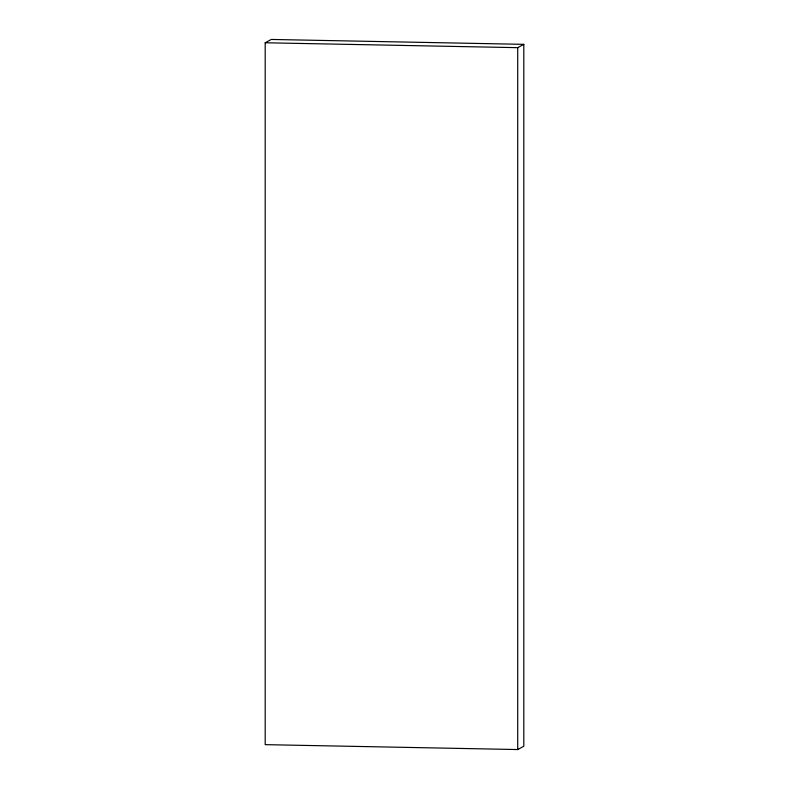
<?xml version="1.0" encoding="UTF-8"?>
<svg xmlns="http://www.w3.org/2000/svg" width="789" height="789" viewBox="0 0 789 789"><rect width="100%" height="100%" fill="white"/><g stroke="black" fill="none" stroke-linecap="round" stroke-linejoin="round"><path stroke-width="1.18" d="M265.193 42.764L271.278 39.45L523.807 44.352L523.807 746.236L517.722 749.55L265.193 744.648L265.193 42.764L517.722 47.665L523.807 44.352M517.722 47.665L517.722 749.55"/></g></svg>
